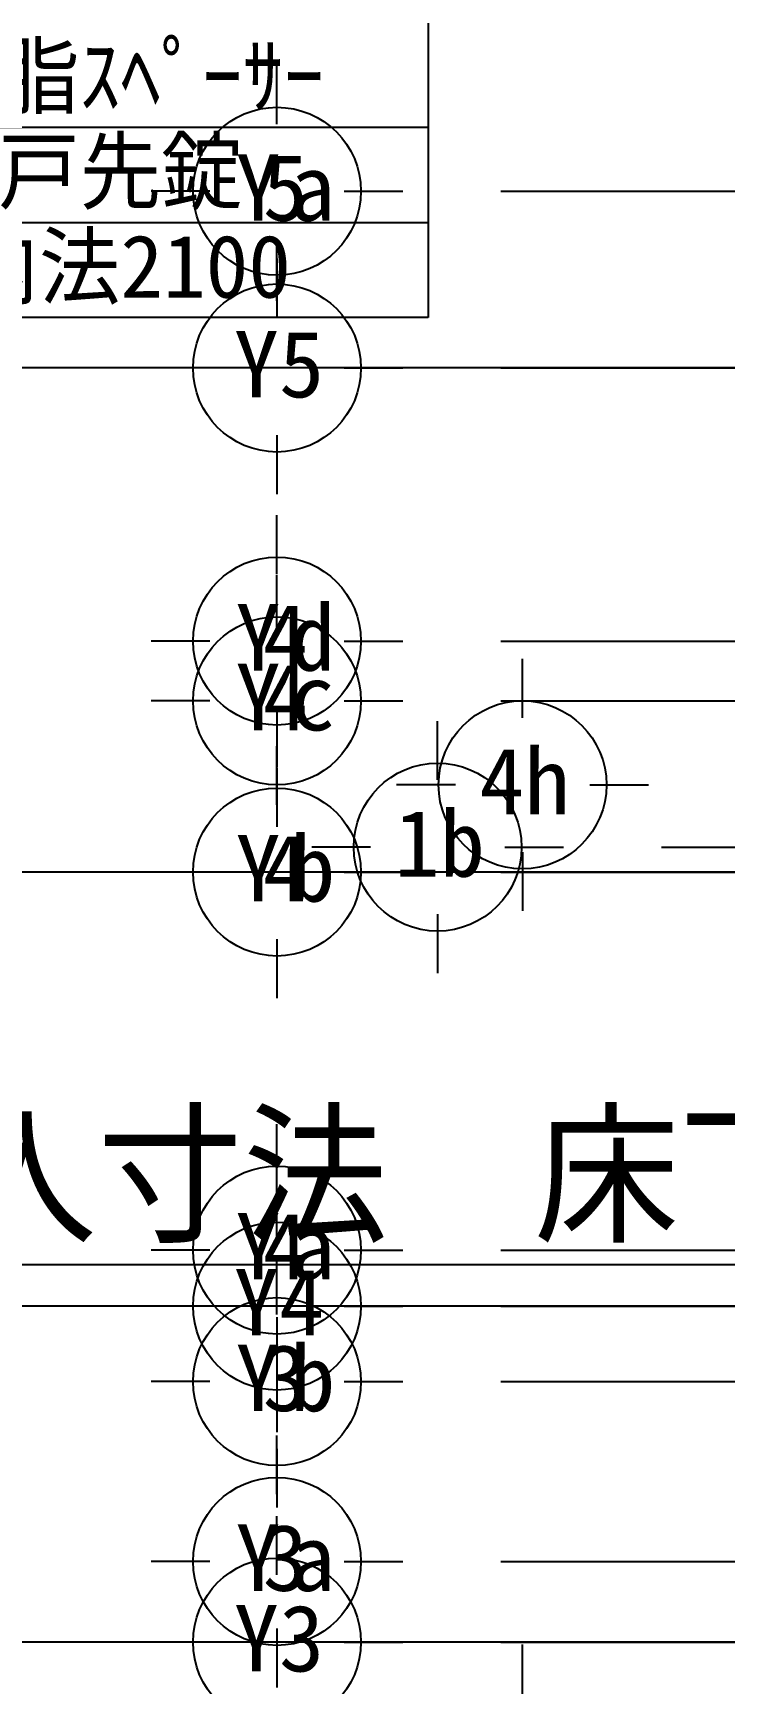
# Model space of a CAD drawing. Header units: metres. Extents: x 10861 to 26950, y 7268 to 22901.
# Drawn here: x 12679 to 13913, y 15480 to 18428 of the extents above; entities that cross this region are included whole.
import ezdxf

# ---------------------------------------------------------------- set-up
doc = ezdxf.new("R2010")
doc.units = ezdxf.units.M

msp = doc.modelspace()

# ---------------------------------------------------------------- linework, layer by layer
at = {"layer": 'GLID'}
for p, q in [((13114.7, 18265.6), (13114.7, 18370.6)), ((13114.7, 18265.6), (13114.7, 18370.6)), ((13114.7, 18265.6), (13114.7, 18370.6)), ((12994.7, 18145.6), (12889.7, 18145.6)), ((12994.7, 18145.6), (12889.7, 18145.6)), ((12994.7, 18145.6), (12889.7, 18145.6)), ((13234.7, 18145.6), (13339.7, 18145.6)), ((13234.7, 18145.6), (13339.7, 18145.6)), ((13234.7, 18145.6), (13339.7, 18145.6)), ((13514.7, 18145.6), (24358.1, 18145.6)), ((13514.7, 18145.6), (24358.1, 18145.6)), ((13514.7, 18145.6), (24358.1, 18145.6)), ((13114.7, 17950), (13114.7, 18055)), ((13114.7, 17950), (13114.7, 18055)), ((13114.7, 17950), (13114.7, 18055)), ((13114.7, 18025.6), (13114.7, 17920.6)), ((13114.7, 18025.6), (13114.7, 17920.6)), ((13114.7, 18025.6), (13114.7, 17920.6)), ((12994.7, 17830), (12889.7, 17830)), ((12994.7, 17830), (12889.7, 17830)), ((12994.7, 17830), (12889.7, 17830)), ((13234.7, 17830), (13339.7, 17830)), ((13234.7, 17830), (13339.7, 17830)), ((13234.7, 17830), (13339.7, 17830)), ((13514.7, 17830), (24358.1, 17830)), ((13514.7, 17830), (24358.1, 17830)), ((13514.7, 17830), (24358.1, 17830)), ((13114.7, 17710), (13114.7, 17605)), ((13114.7, 17710), (13114.7, 17605)), ((13114.7, 17710), (13114.7, 17605)), ((13114.7, 17462.4), (13114.7, 17567.4)), ((13114.7, 17462.4), (13114.7, 17567.4)), ((13114.7, 17462.4), (13114.7, 17567.4)), ((13114.7, 17355.6), (13114.7, 17460.6)), ((13114.7, 17355.6), (13114.7, 17460.6)), ((13114.7, 17355.6), (13114.7, 17460.6)), ((12994.7, 17342.4), (12889.7, 17342.4)), ((12994.7, 17342.4), (12889.7, 17342.4)), ((12994.7, 17342.4), (12889.7, 17342.4)), ((13234.7, 17342.4), (13339.7, 17342.4)), ((13234.7, 17342.4), (13339.7, 17342.4)), ((13234.7, 17342.4), (13339.7, 17342.4)), ((13514.7, 17342.4), (24358.1, 17342.4)), ((13514.7, 17342.4), (24358.1, 17342.4)), ((13514.7, 17342.4), (24358.1, 17342.4)), ((13553.4, 17205.6), (13553.4, 17310.6)), ((13553.4, 17205.6), (13553.4, 17310.6)), ((13553.4, 17205.6), (13553.4, 17310.6)), ((12994.7, 17235.6), (12889.7, 17235.6)), ((12994.7, 17235.6), (12889.7, 17235.6)), ((12994.7, 17235.6), (12889.7, 17235.6)), ((13114.7, 17222.4), (13114.7, 17117.4)), ((13114.7, 17222.4), (13114.7, 17117.4)), ((13114.7, 17222.4), (13114.7, 17117.4)), ((13234.7, 17235.6), (13339.7, 17235.6)), ((13234.7, 17235.6), (13339.7, 17235.6)), ((13234.7, 17235.6), (13339.7, 17235.6)), ((13514.7, 17235.6), (24358.1, 17235.6)), ((13514.7, 17235.6), (24358.1, 17235.6)), ((13514.7, 17235.6), (24358.1, 17235.6)), ((13401.7, 17094.5), (13401.7, 17199.5)), ((13401.7, 17094.5), (13401.7, 17199.5)), ((13401.7, 17094.5), (13401.7, 17199.5)), ((13114.7, 17050), (13114.7, 17155)), ((13114.7, 17050), (13114.7, 17155)), ((13114.7, 17050), (13114.7, 17155)), ((13114.7, 17115.6), (13114.7, 17010.6)), ((13114.7, 17115.6), (13114.7, 17010.6)), ((13114.7, 17115.6), (13114.7, 17010.6)), ((13433.4, 17085.6), (13328.4, 17085.6)), ((13433.4, 17085.6), (13328.4, 17085.6)), ((13433.4, 17085.6), (13328.4, 17085.6)), ((13673.4, 17085.6), (13778.4, 17085.6)), ((13673.4, 17085.6), (13778.4, 17085.6)), ((13673.4, 17085.6), (13778.4, 17085.6)), ((13281.7, 16974.5), (13176.7, 16974.5)), ((13281.7, 16974.5), (13176.7, 16974.5)), ((13281.7, 16974.5), (13176.7, 16974.5)), ((13521.7, 16974.5), (13626.7, 16974.5)), ((13521.7, 16974.5), (13626.7, 16974.5)), ((13521.7, 16974.5), (13626.7, 16974.5)), ((13553.4, 16965.6), (13553.4, 16860.6)), ((13553.4, 16965.6), (13553.4, 16860.6)), ((13553.4, 16965.6), (13553.4, 16860.6)), ((13801.7, 16974.5), (24358.1, 16974.5)), ((13801.7, 16974.5), (24358.1, 16974.5)), ((13801.7, 16974.5), (24358.1, 16974.5)), ((12994.7, 16930), (12889.7, 16930)), ((12994.7, 16930), (12889.7, 16930)), ((12994.7, 16930), (12889.7, 16930)), ((13234.7, 16930), (13339.7, 16930)), ((13234.7, 16930), (13339.7, 16930)), ((13234.7, 16930), (13339.7, 16930)), ((13514.7, 16930), (24358.1, 16930)), ((13514.7, 16930), (24358.1, 16930)), ((13514.7, 16930), (24358.1, 16930)), ((13401.7, 16854.5), (13401.7, 16749.5)), ((13401.7, 16854.5), (13401.7, 16749.5)), ((13401.7, 16854.5), (13401.7, 16749.5)), ((13114.7, 16810), (13114.7, 16705)), ((13114.7, 16810), (13114.7, 16705)), ((13114.7, 16810), (13114.7, 16705)), ((13114.7, 16375), (13114.7, 16480)), ((13114.7, 16375), (13114.7, 16480)), ((13114.7, 16375), (13114.7, 16480)), ((13114.7, 16275), (13114.7, 16380)), ((13114.7, 16275), (13114.7, 16380)), ((13114.7, 16275), (13114.7, 16380)), ((12994.7, 16255), (12889.7, 16255)), ((12994.7, 16255), (12889.7, 16255)), ((12994.7, 16255), (12889.7, 16255)), ((13114.7, 16140), (13114.7, 16245)), ((13114.7, 16140), (13114.7, 16245)), ((13114.7, 16140), (13114.7, 16245)), ((13234.7, 16255), (13339.7, 16255)), ((13234.7, 16255), (13339.7, 16255)), ((13234.7, 16255), (13339.7, 16255)), ((13514.7, 16255), (24358.1, 16255)), ((13514.7, 16255), (24358.1, 16255)), ((13514.7, 16255), (24358.1, 16255)), ((12994.7, 16155), (12889.7, 16155)), ((12994.7, 16155), (12889.7, 16155)), ((12994.7, 16155), (12889.7, 16155)), ((13234.7, 16155), (13339.7, 16155)), ((13234.7, 16155), (13339.7, 16155)), ((13234.7, 16155), (13339.7, 16155)), ((13514.7, 16155), (24358.1, 16155)), ((13514.7, 16155), (24358.1, 16155)), ((13514.7, 16155), (24358.1, 16155)), ((13114.7, 16135), (13114.7, 16030)), ((13114.7, 16135), (13114.7, 16030)), ((13114.7, 16135), (13114.7, 16030)), ((12994.7, 16020), (12889.7, 16020)), ((12994.7, 16020), (12889.7, 16020)), ((12994.7, 16020), (12889.7, 16020)), ((13114.7, 16035), (13114.7, 15930)), ((13114.7, 16035), (13114.7, 15930)), ((13114.7, 16035), (13114.7, 15930)), ((13234.7, 16020), (13339.7, 16020)), ((13234.7, 16020), (13339.7, 16020)), ((13234.7, 16020), (13339.7, 16020)), ((13514.7, 16020), (24358.1, 16020)), ((13514.7, 16020), (24358.1, 16020)), ((13514.7, 16020), (24358.1, 16020)), ((13114.7, 15819), (13114.7, 15924)), ((13114.7, 15819), (13114.7, 15924)), ((13114.7, 15819), (13114.7, 15924)), ((13114.7, 15900), (13114.7, 15795)), ((13114.7, 15900), (13114.7, 15795)), ((13114.7, 15900), (13114.7, 15795)), ((13114.7, 15675), (13114.7, 15780)), ((13114.7, 15675), (13114.7, 15780)), ((13114.7, 15675), (13114.7, 15780)), ((12994.7, 15699), (12889.7, 15699)), ((12994.7, 15699), (12889.7, 15699)), ((12994.7, 15699), (12889.7, 15699)), ((13234.7, 15699), (13339.7, 15699)), ((13234.7, 15699), (13339.7, 15699)), ((13234.7, 15699), (13339.7, 15699)), ((13514.7, 15699), (24358.1, 15699)), ((13514.7, 15699), (24358.1, 15699)), ((13514.7, 15699), (24358.1, 15699)), ((13114.7, 15579), (13114.7, 15474)), ((13114.7, 15579), (13114.7, 15474)), ((13114.7, 15579), (13114.7, 15474)), ((12994.7, 15555), (12889.7, 15555)), ((12994.7, 15555), (12889.7, 15555)), ((12994.7, 15555), (12889.7, 15555)), ((13234.7, 15555), (13339.7, 15555)), ((13234.7, 15555), (13339.7, 15555)), ((13234.7, 15555), (13339.7, 15555)), ((13514.7, 15555), (24358.1, 15555)), ((13514.7, 15555), (24358.1, 15555)), ((13514.7, 15555), (24358.1, 15555)), ((13553.4, 15445.5), (13553.4, 15550.5)), ((13553.4, 15445.5), (13553.4, 15550.5)), ((13553.4, 15445.5), (13553.4, 15550.5))]:
    msp.add_line(p, q, dxfattribs=at)
for centre in [(13114.7, 18145.6), (13114.7, 18145.6), (13114.7, 18145.6), (13114.7, 17830), (13114.7, 17830), (13114.7, 17830), (13114.7, 17342.4), (13114.7, 17342.4), (13114.7, 17342.4), (13114.7, 17235.6), (13114.7, 17235.6), (13114.7, 17235.6), (13553.4, 17085.6), (13553.4, 17085.6), (13553.4, 17085.6), (13401.7, 16974.5), (13401.7, 16974.5), (13401.7, 16974.5), (13114.7, 16930), (13114.7, 16930), (13114.7, 16930), (13114.7, 16255), (13114.7, 16255), (13114.7, 16255), (13114.7, 16155), (13114.7, 16155), (13114.7, 16155), (13114.7, 16020), (13114.7, 16020), (13114.7, 16020), (13114.7, 15699), (13114.7, 15699), (13114.7, 15699), (13114.7, 15555), (13114.7, 15555), (13114.7, 15555)]:
    msp.add_circle(centre, 150, dxfattribs=at)
at = {"layer": 'データ 001_1F'}
for p, q in [((26390, 17830), (11375, 17830)), ((14739.5, 16228.5), (12239.5, 16228.5)), ((17322.3, 16155), (11602.5, 16155)), ((26390, 15555), (11602.5, 15555))]:
    msp.add_line(p, q, dxfattribs=at)
at = {"layer": 'データ 001_2F'}
for p, q in [((13385, 19110), (13385, 17920)), ((12285, 18260), (13385, 18260)), ((12285, 18090), (13385, 18090)), ((13385, 17920), (12285, 17920)), ((26367.5, 16930), (11375, 16930))]:
    msp.add_line(p, q, dxfattribs=at)

# ---------------------------------------------------------------- texts
at = {"layer": 'GLID'}
for s, height, p in [('Y', 118.8, (13040.5, 18093)), ('Y', 118.8, (13040.5, 18093)), ('Y', 118.8, (13040.5, 18093)), ('5', 118.8, (13089.2, 18093)), ('5', 118.8, (13089.2, 18093)), ('5', 118.8, (13089.2, 18093)), ('a', 118.8, (13137.9, 18093)), ('a', 118.8, (13137.9, 18093)), ('a', 118.8, (13137.9, 18093)), ('Y5', 118.79, (13037.5, 17777.5)), ('Y5', 118.79, (13037.5, 17777.5)), ('Y5', 118.79, (13037.5, 17777.5)), ('Y', 118.8, (13040.5, 17289.8)), ('Y', 118.8, (13040.5, 17289.8)), ('Y', 118.8, (13040.5, 17289.8)), ('4', 118.8, (13089.2, 17289.8)), ('4', 118.8, (13089.2, 17289.8)), ('4', 118.8, (13089.2, 17289.8)), ('d', 118.8, (13137.9, 17289.8)), ('d', 118.8, (13137.9, 17289.8)), ('d', 118.8, (13137.9, 17289.8)), ('Y', 118.8, (13040.5, 17183)), ('Y', 118.8, (13040.5, 17183)), ('Y', 118.8, (13040.5, 17183)), ('4', 118.8, (13089.2, 17183)), ('4', 118.8, (13089.2, 17183)), ('4', 118.8, (13089.2, 17183)), ('c', 118.8, (13137.9, 17183)), ('c', 118.8, (13137.9, 17183)), ('c', 118.8, (13137.9, 17183)), ('4h', 118.79, (13476.1, 17033)), ('4h', 118.79, (13476.1, 17033)), ('4h', 118.79, (13476.1, 17033)), ('1b', 118.79, (13324.5, 16922)), ('1b', 118.79, (13324.5, 16922)), ('1b', 118.79, (13324.5, 16922)), ('Y', 118.8, (13040.5, 16877.5)), ('Y', 118.8, (13040.5, 16877.5)), ('Y', 118.8, (13040.5, 16877.5)), ('4', 118.8, (13089.2, 16877.5)), ('4', 118.8, (13089.2, 16877.5)), ('4', 118.8, (13089.2, 16877.5)), ('b', 118.8, (13137.9, 16877.5)), ('b', 118.8, (13137.9, 16877.5)), ('b', 118.8, (13137.9, 16877.5)), ('Y', 118.8, (13040.5, 16202.5)), ('Y', 118.8, (13040.5, 16202.5)), ('Y', 118.8, (13040.5, 16202.5)), ('4', 118.8, (13089.2, 16202.5)), ('4', 118.8, (13089.2, 16202.5)), ('4', 118.8, (13089.2, 16202.5)), ('a', 118.8, (13137.9, 16202.5)), ('a', 118.8, (13137.9, 16202.5)), ('a', 118.8, (13137.9, 16202.5)), ('Y4', 118.79, (13037.5, 16102.5)), ('Y4', 118.79, (13037.5, 16102.5)), ('Y4', 118.79, (13037.5, 16102.5)), ('Y', 118.8, (13040.5, 15967.5)), ('Y', 118.8, (13040.5, 15967.5)), ('Y', 118.8, (13040.5, 15967.5)), ('3', 118.8, (13089.2, 15967.5)), ('3', 118.8, (13089.2, 15967.5)), ('3', 118.8, (13089.2, 15967.5)), ('b', 118.8, (13137.9, 15967.5)), ('b', 118.8, (13137.9, 15967.5)), ('b', 118.8, (13137.9, 15967.5)), ('Y', 118.8, (13040.5, 15646.4)), ('Y', 118.8, (13040.5, 15646.4)), ('Y', 118.8, (13040.5, 15646.4)), ('3', 118.8, (13089.2, 15646.4)), ('3', 118.8, (13089.2, 15646.4)), ('3', 118.8, (13089.2, 15646.4)), ('a', 118.8, (13137.9, 15646.4)), ('a', 118.8, (13137.9, 15646.4)), ('a', 118.8, (13137.9, 15646.4)), ('Y3', 118.79, (13037.5, 15502.5)), ('Y3', 118.79, (13037.5, 15502.5)), ('Y3', 118.79, (13037.5, 15502.5))]:
    msp.add_text(s, height=height, dxfattribs=at).set_placement(p)
at = {"layer": 'データ 001_1F'}
msp.add_text('物入寸法\u3000床下ｴｱｺﾝ', height=200, dxfattribs=at).set_placement((12273.7, 16290))
at = {"layer": 'データ 001_2F'}
for s, p in [('樹脂ｽﾍﾟｰｻｰ', (12470.9, 18295.5)), ('戸先錠', (12616.5, 18125.5)), ('内法2100', (12543.7, 17955.5))]:
    msp.add_text(s, height=112, dxfattribs=at).set_placement(p)

doc.saveas('drawing.dxf')
